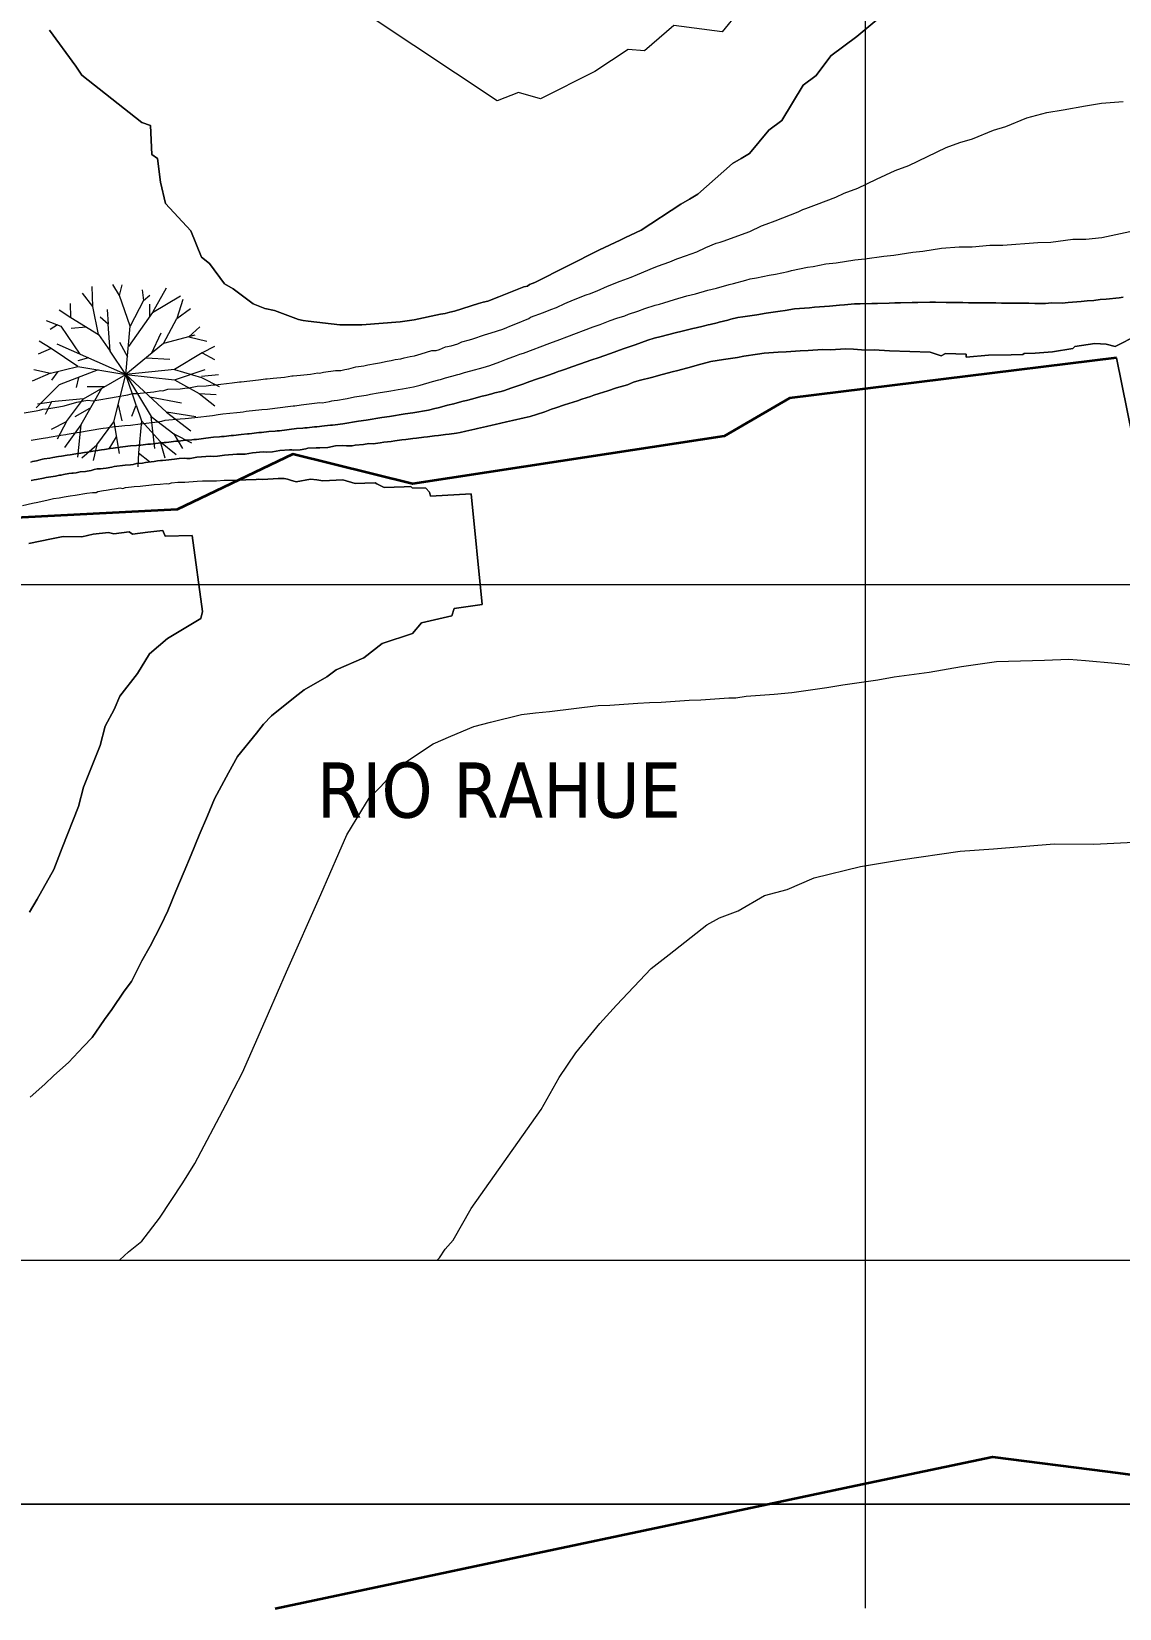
# Model space of a CAD drawing. Header units: metres. Extents: x -207 to 292, y -187 to 169.
# Drawn here: x 154.4 to 213.6, y -186.7 to -101 of the extents above; entities that cross this region are included whole.
import ezdxf

# ---------------------------------------------------------------- set-up
doc = ezdxf.new("R2010")
doc.units = ezdxf.units.M
for name, color, linetype, lineweight in [('arboles y arbustos', 7, 'Continuous', 9), ('C-TOPO', 7, 'Continuous', 9), ('C-TOPO-MAJR', 7, 'Continuous', 35), ('C-TOPO-MINR', 7, 'Continuous', 9), ('G-ANNO-TEXT', 7, 'Continuous', 9), ('grilla', 7, 'Continuous', 9), ('linea costa', 7, 'Continuous', 35)]:
    doc.layers.add(name, color=color, linetype=linetype, lineweight=lineweight)
doc.layers.add('PR10-ARQ-PL-001-Emplazamiento-C-1_dwg', color=7, linetype='Continuous', lineweight=9, true_color=0x767676)
doc.styles.add('Tahoma', font='tahoma.ttf', dxfattribs={"height": 3})

# ---------------------------------------------------------------- blocks, each defined once
blk = doc.blocks.new('PR10-ARQ-PL-001-Emplazamiento-C-1_dwg_PR10-ARQ-PL-001-Emplazamiento-WIP-A_dwg_arbolito2-671575-PLANTA EMPLAZAMIENTO-674710-PLANTA EMPLAZAMIENTO ACTUALIZADO')
at = {"layer": 'arboles y arbustos'}
for p, q in [((-1368, 3061), (-1929, 3801)), ((79, 3660), (-283, 4264)), ((3531, 3446), (3194, 2410)), ((1878, 2746), (565, 895)), ((1704, 3199), (1704, 2495)), ((-3295, 2076), (-3678, 1817)), ((-2547, 1888), (-1721, 1960)), ((76, 1135), (516, 326)), ((2336, 1620), (1807, 496)), ((-3637, 777), (-4331, 473)), ((-1609, 271), (-2183, 115)), ((2821, 188), (1534, 261)), ((-3676, -555), (-4665, -988)), ((-3269, -458), (-3616, -929)), ((-2140, -787), (-2280, -1329)), ((3068, -911), (4732, -361)), ((5457, -647), (4542, -746)), ((-716, -1292), (-1676, -1292)), ((4413, -1655), (5341, -1707)), ((-4369, -2226), (-3610, -2120)), ((-2328, -2920), (-1527, -2458)), ((6, -2283), (211, -3139)), ((1739, -1838), (3454, -2164)), ((-2796, -3175), (-3300, -4141)), ((-2023, -3367), (-2208, -5117)), ((-482, -4668), (-87, -4026)), ((3034, -3854), (4001, -4335)), ((-1156, -4443), (-1342, -5303)), ((1114, -4886), (1071, -5652))]:
    blk.add_line(p, q, dxfattribs=at)
at = {"layer": 'arboles y arbustos', "flags": 128}
for points in [[(-2560, 2465), (-1063, 1554), (-1368, 3061), (-1401, 4150)], [(1385, 3388), (661, 2007), (79, 3660), (221, 4243)], [(1322, 3974), (1385, 3388), (1728, 3690)], [(2623, 4059), (1878, 2746), (3390, 3652)], [(-3197, 2891), (-2560, 2465), (-2576, 3223)], [(-589, 2897), (-531, 2106), (-968, 2495)], [(4172, 1505), (2480, 1049), (3194, 2410), (3940, 2964)], [(-3908, 2302), (-3099, 2004), (-2078, 473)], [(-1063, 1554), (-433, 633), (-531, 2106)], [(2480, 1049), (433, -633), (661, 2007)], [(4449, 1960), (3842, 1426), (4838, 1183)], [(-4583, -358), (-3676, -555), (-2181, -197), (-3637, 777), (-4292, 1176)], [(-2181, -197), (433, -633), (-3312, 1026)], [(5254, 901), (4577, 540), (5249, 185)], [(-1866, -1951), (433, -633), (-433, 633)], [(4577, 540), (3067, -348), (433, -633), (2646, -2675)], [(-1080, -381), (-3199, -1193), (-4453, -2432)], [(-230, -3198), (433, -633), (1795, -2906)], [(997, -2297), (433, -633), (3068, -911), (4413, -1655), (5264, -2335)], [(3067, -348), (4539, -791), (5502, -1281)], [(-898, -1396), (-2023, -3367), (-2901, -4596)], [(-3623, -3597), (-2796, -3175), (-1866, -1951), (-3610, -2120), (-3954, -2795)], [(757, -2895), (997, -2297), (1284, -3142)], [(-1963, -5161), (-1156, -4443), (-230, -3198), (68, -4925)], [(2305, -4291), (1284, -3142), (1114, -4886), (1710, -5354)], [(1996, -4647), (1795, -2906), (3034, -3854), (3507, -4643)], [(4224, -2938), (2646, -2675), (3965, -3695)], [(2561, -5184), (2305, -4291), (3157, -4971)]]:
    blk.add_lwpolyline(points, dxfattribs=at)
blk = doc.blocks.new('PR10-ARQ-PL-001-Emplazamiento-C-1_dwg-674643-PLANTA EMPLAZAMIENTO ACTUALIZADO')
at = {"layer": 'C-TOPO', "flags": 128}
for points in [[(151.329, -167.804), (156.347, -167.804), (160.594, -167.804), (164.387, -167.804), (168.404, -167.804), (172.959, -167.804), (178.354, -167.804), (185.346, -167.804), (198.629, -167.804), (223.325, -167.804)], [(215.158, -127.445), (213.402, -118.77), (211.661, -118.985), (211.606, -118.992), (211.296, -119.03), (208.414, -119.386), (208.377, -119.391), (208.293, -119.401), (204.533, -119.866), (204.135, -119.915), (204.004, -119.931), (202.343, -120.136), (201.905, -120.19), (200.792, -120.328), (199.425, -120.497), (199.303, -120.512), (199.063, -120.542), (198.134, -120.656), (196.976, -120.8), (196.45, -120.865), (195.975, -120.923), (195.633, -120.966), (195.482, -121.053), (195.027, -121.318), (193.763, -122.055), (193.607, -122.145), (192.219, -122.954), (192.087, -123.031), (191.736, -123.084), (188.683, -123.548), (188.085, -123.639), (183.477, -124.339), (183.22, -124.378), (183.172, -124.385), (180.046, -124.86), (179.608, -124.927), (179.441, -124.952), (176.354, -125.421), (175.996, -125.476), (175.138, -125.606), (174.764, -125.514), (173.409, -125.179), (173.251, -125.14), (172.488, -124.951), (171.79, -124.778), (171.555, -124.72), (170.503, -124.46), (170.443, -124.445), (170.278, -124.405), (169.8, -124.286), (169.536, -124.221), (168.945, -124.075), (168.766, -124.031), (168.637, -123.999), (168.292, -124.163), (168.256, -124.18), (168.225, -124.195), (167.365, -124.605), (167.295, -124.638), (166.742, -124.902), (166.429, -125.051), (165.745, -125.377), (165.438, -125.524), (165.158, -125.657), (164.757, -125.848), (164.622, -125.913), (163.973, -126.222), (163.971, -126.223), (163.97, -126.224), (163.547, -126.425), (162.923, -126.723), (162.727, -126.816), (162.34, -127.001), (162.309, -127.002), (162.007, -127.018), (161.367, -127.052), (161.132, -127.064), (160.555, -127.095), (160.163, -127.115), (159.785, -127.135), (159.114, -127.171), (158.952, -127.179), (158.369, -127.21), (158.028, -127.228), (157.732, -127.244), (157.708, -127.245), (157.25, -127.269), (157.108, -127.276), (156.695, -127.298), (156.417, -127.313), (155.794, -127.346), (155.25, -127.374), (154.976, -127.389), (154.951, -127.39), (154.201, -127.43)], [(154.201, -127.43), (154.951, -127.39), (154.976, -127.389), (155.25, -127.374), (155.794, -127.346), (156.417, -127.313), (156.695, -127.298), (157.108, -127.276), (157.25, -127.269), (157.708, -127.245), (157.732, -127.244), (158.028, -127.228), (158.369, -127.21), (158.952, -127.179), (159.114, -127.171), (159.785, -127.135), (160.163, -127.115), (160.555, -127.095), (161.132, -127.064), (161.367, -127.052), (162.007, -127.018), (162.309, -127.002), (162.34, -127.001), (162.727, -126.816), (162.923, -126.723), (163.547, -126.425), (163.97, -126.224), (163.971, -126.223), (163.973, -126.222), (164.622, -125.913), (164.757, -125.848), (165.158, -125.657), (165.438, -125.524), (165.745, -125.377), (166.429, -125.051), (166.742, -124.902), (167.295, -124.638), (167.365, -124.605), (168.225, -124.195), (168.256, -124.18), (168.292, -124.163), (168.637, -123.999), (168.766, -124.031), (168.945, -124.075), (169.536, -124.221), (169.8, -124.286), (170.278, -124.405), (170.443, -124.445), (170.503, -124.46), (171.555, -124.72), (171.79, -124.778), (172.488, -124.951), (173.251, -125.14), (173.409, -125.179), (174.764, -125.514), (175.138, -125.606), (175.996, -125.476), (176.354, -125.421), (179.441, -124.952), (179.608, -124.927), (180.046, -124.86), (183.172, -124.385), (183.22, -124.378), (183.477, -124.339), (188.085, -123.639), (188.683, -123.548), (191.736, -123.084), (192.087, -123.031), (192.219, -122.954), (193.607, -122.145), (193.763, -122.055), (195.027, -121.318), (195.482, -121.053), (195.633, -120.966), (195.975, -120.923), (196.45, -120.865), (196.976, -120.8), (198.134, -120.656), (199.063, -120.542), (199.303, -120.512), (199.425, -120.497), (200.792, -120.328), (201.905, -120.19), (202.343, -120.136), (204.004, -119.931), (204.135, -119.915), (204.533, -119.866), (208.293, -119.401), (208.377, -119.391), (208.414, -119.386), (211.296, -119.03), (211.606, -118.992), (211.661, -118.985), (213.402, -118.77), (215.158, -127.445)]]:
    blk.add_lwpolyline(points, dxfattribs=at)
at = {"layer": 'C-TOPO-MAJR', "color": 1, "lineweight": 9, "true_color": 0xff0000, "flags": 128}
for points in [[(200.487, -100.294), (199.29, -101.292), (197.875, -102.343), (197.086, -103.411), (196.378, -103.936), (195.219, -105.859), (194.512, -106.384), (193.464, -107.66), (193.002, -107.935), (192.54, -108.21), (190.652, -109.864), (190.19, -110.139), (189.728, -110.414), (187.562, -111.834), (186.994, -112.1), (186.711, -112.234), (186.427, -112.367), (185.292, -112.901), (181.787, -114.664), (181.489, -114.781), (181.384, -114.876), (181.192, -114.898), (179.823, -115.445), (179.228, -115.678), (178.972, -115.749), (178.715, -115.82), (177.42, -116.221), (177.163, -116.291), (176.907, -116.362), (176.649, -116.4), (175.232, -116.697), (174.975, -116.735), (174.46, -116.81), (172.384, -116.975), (172.085, -116.975), (171.787, -116.974), (171.191, -116.974), (169.46, -116.781), (169.198, -116.729), (168.936, -116.677), (167.625, -116.185), (167.101, -116.081), (166.469, -115.824), (165.389, -115.021), (164.91, -114.736), (164.097, -113.642), (163.66, -113.291), (163.079, -111.854), (161.7, -110.379), (161.433, -109.221), (161.268, -107.931), (160.959, -107.714), (160.895, -106.136), (160.429, -105.981), (157.166, -103.393), (156.83, -102.911), (155.398, -100.948)], [(213.761, -115.467), (213.549, -115.509), (212.849, -115.574), (212.518, -115.603), (212.18, -115.655), (211.817, -115.667), (211.486, -115.696), (210.786, -115.761), (210.455, -115.79), (209.872, -115.783), (209.541, -115.812), (208.958, -115.806), (208.643, -115.803), (208.06, -115.796), (207.745, -115.793), (207.162, -115.787), (206.847, -115.784), (206.264, -115.777), (205.949, -115.774), (205.366, -115.768), (205.051, -115.765), (204.468, -115.759), (204.153, -115.756), (203.57, -115.749), (203.255, -115.746), (202.613, -115.763), (202.297, -115.759), (201.656, -115.776), (201.352, -115.783), (201.049, -115.79), (200.407, -115.807), (200.104, -115.814), (199.462, -115.83), (199.159, -115.838), (198.616, -115.883), (198.343, -115.906), (197.8, -115.951), (197.528, -115.974), (196.984, -116.02), (196.712, -116.042), (196.169, -116.088), (195.896, -116.11), (195.387, -116.188), (195.129, -116.227), (194.619, -116.305), (194.361, -116.345), (193.852, -116.422), (193.594, -116.462), (193.084, -116.54), (192.826, -116.579), (192.445, -116.672), (192.281, -116.715), (191.799, -116.833), (191.69, -116.857), (191.309, -116.95), (191.207, -116.972), (190.934, -117.041), (190.553, -117.135), (190.37, -117.174), (189.792, -117.322), (189.417, -117.413), (188.655, -117.599), (188.281, -117.691), (187.931, -117.812), (187.232, -118.066), (186.594, -118.282), (186.244, -118.404), (185.895, -118.525), (185.226, -118.76), (184.876, -118.881), (184.208, -119.117), (183.858, -119.238), (183.391, -119.394), (183.189, -119.473), (183.063, -119.516), (182.84, -119.594), (182.171, -119.83), (182.088, -119.859), (181.822, -119.951), (181.308, -120.131), (181.184, -120.184), (180.484, -120.422), (180.135, -120.543), (179.957, -120.588), (179.619, -120.677), (179.442, -120.722), (179.104, -120.811), (178.926, -120.856), (178.589, -120.945), (178.411, -120.99), (178.073, -121.079), (177.896, -121.125), (177.558, -121.213), (177.38, -121.259), (177.043, -121.347), (176.865, -121.393), (176.527, -121.481), (176.35, -121.527), (176.012, -121.615), (175.791, -121.649), (175.376, -121.715), (175.155, -121.748), (174.74, -121.814), (174.52, -121.848), (174.105, -121.913), (173.884, -121.947), (173.469, -122.013), (173.248, -122.047), (172.833, -122.112), (172.612, -122.146), (172.197, -122.212), (171.976, -122.246), (171.561, -122.311), (171.34, -122.345), (170.925, -122.411), (170.787, -122.422), (170.679, -122.434), (170.344, -122.459), (169.938, -122.508), (169.805, -122.517), (169.418, -122.568), (169.28, -122.579), (169.172, -122.591), (168.837, -122.616), (168.43, -122.665), (168.297, -122.674), (167.911, -122.725), (167.772, -122.736), (167.666, -122.748), (167.331, -122.772), (166.922, -122.822), (166.789, -122.831), (166.403, -122.883), (166.265, -122.893), (166.159, -122.905), (165.825, -122.929), (165.414, -122.98), (165.281, -122.988), (164.896, -123.04), (164.757, -123.05), (164.652, -123.062), (164.319, -123.085), (163.906, -123.137), (163.773, -123.145), (163.388, -123.197), (163.25, -123.207), (163.145, -123.219), (162.812, -123.241), (162.399, -123.294), (162.264, -123.302), (161.881, -123.355), (161.742, -123.364), (161.639, -123.376), (161.306, -123.398), (160.891, -123.451), (160.756, -123.459), (160.373, -123.512), (160.235, -123.521), (160.132, -123.533), (159.8, -123.554), (159.383, -123.608), (159.248, -123.616), (158.866, -123.669), (158.702, -123.695), (158.398, -123.743), (158.234, -123.769), (157.93, -123.817), (157.766, -123.843), (157.462, -123.891), (157.298, -123.916), (156.993, -123.965), (156.829, -123.99), (156.525, -124.039), (156.361, -124.064), (156.057, -124.112), (155.893, -124.138), (155.589, -124.186), (155.425, -124.212), (155.121, -124.26), (155.026, -124.282), (154.894, -124.312), (154.691, -124.356), (154.479, -124.409), (154.384, -124.431)], [(154.026, -121.763), (154.669, -121.65), (154.859, -121.604), (155.034, -121.564), (155.262, -121.544), (155.906, -121.431), (156.202, -121.378), (156.89, -121.169), (157.464, -121.066), (157.785, -121.1), (158.082, -121.046), (158.725, -120.934), (159.022, -120.881), (159.665, -120.768), (159.918, -120.709), (160.039, -120.708), (160.148, -120.712), (161.083, -120.608), (161.461, -120.548), (161.566, -120.552), (161.837, -120.477), (162.501, -120.448), (162.883, -120.388), (162.984, -120.392), (163.434, -120.314), (163.92, -120.288), (164.305, -120.229), (164.402, -120.232), (165.338, -120.128), (165.727, -120.069), (165.821, -120.072), (166.756, -119.968), (167.149, -119.909), (167.239, -119.912), (167.562, -119.879), (168.175, -119.808), (168.571, -119.75), (168.657, -119.752), (169.044, -119.708), (169.593, -119.648), (169.993, -119.59), (170.076, -119.592), (170.298, -119.551), (170.957, -119.458), (171.233, -119.447), (171.456, -119.406), (171.678, -119.365), (172.058, -119.259), (172.494, -119.196), (172.716, -119.155), (173.124, -119.071), (173.346, -119.03), (173.754, -118.946), (173.976, -118.905), (174.198, -118.864), (174.5, -118.819), (174.688, -118.768), (175.014, -118.695), (175.237, -118.654), (175.599, -118.544), (176.195, -118.374), (176.415, -118.375), (176.596, -118.32), (176.922, -118.165), (177.231, -118.109), (177.412, -118.054), (177.593, -117.999), (177.811, -117.9), (178.229, -117.789), (178.41, -117.733), (179.045, -117.523), (179.407, -117.413), (180.043, -117.202), (180.271, -117.111), (180.435, -117.047), (180.757, -116.919), (181.464, -116.624), (181.559, -116.548), (182.249, -116.309), (182.654, -116.145), (182.963, -116.026), (183.41, -115.809), (183.879, -115.617), (184.57, -115.344), (184.812, -115.274), (185.036, -115.18), (185.169, -115.133), (185.73, -114.878), (186.421, -114.605), (187.018, -114.381), (187.375, -114.24), (187.581, -114.139), (188.05, -113.948), (188.453, -113.782), (189.124, -113.553), (189.501, -113.391), (189.618, -113.355), (189.974, -113.226), (190.587, -113), (191.082, -112.775), (191.651, -112.529), (191.862, -112.471), (192.016, -112.429), (193.472, -111.898), (194.106, -111.586), (194.356, -111.505), (194.857, -111.313), (196.101, -110.834), (196.35, -110.702), (196.524, -110.651), (197.101, -110.428), (198.143, -110.037), (198.593, -109.817), (199.345, -109.543), (200.357, -109.062), (201.37, -108.58), (202.121, -108.306), (204.146, -107.342), (204.897, -107.069), (205.571, -106.867), (206.717, -106.395), (207.391, -106.194), (208.536, -105.722), (209.626, -105.422), (210.501, -105.283), (211.72, -105.061), (212.596, -104.923), (213.768, -104.834)], [(154.407, -123.248), (155.05, -123.14), (155.314, -123.092), (155.384, -123.084), (156.027, -122.976), (156.293, -122.928), (156.362, -122.92), (156.696, -122.864), (157.258, -122.773), (157.339, -122.756), (157.674, -122.7), (158.201, -122.614), (158.317, -122.592), (158.495, -122.563), (158.665, -122.528), (159.5, -122.447), (159.805, -122.419), (160.324, -122.359), (161.294, -122.245), (161.506, -122.2), (161.695, -122.156), (162.511, -122.084), (162.783, -122.072), (163.301, -122.012), (164.271, -121.898), (164.576, -121.849), (164.825, -121.804), (165.581, -121.733), (165.76, -121.725), (165.935, -121.693), (166.091, -121.662), (166.939, -121.577), (167.249, -121.551), (167.647, -121.498), (168.651, -121.382), (168.737, -121.378), (169.086, -121.316), (170.091, -121.2), (170.226, -121.204), (170.63, -121.134), (170.749, -121.112), (170.871, -121.091), (171.064, -121.06), (171.468, -120.99), (171.588, -120.969), (171.975, -120.882), (172.612, -120.79), (172.709, -120.775), (172.858, -120.748), (173.273, -120.676), (173.853, -120.576), (173.951, -120.56), (174.354, -120.49), (174.583, -120.45), (174.788, -120.416), (175.192, -120.345), (175.558, -120.244), (176.23, -120.055), (176.566, -119.961), (176.665, -119.935), (176.768, -119.908), (176.932, -119.86), (177.268, -119.766), (177.604, -119.671), (177.699, -119.646), (177.97, -119.57), (178.306, -119.476), (178.978, -119.287), (179.344, -119.186), (179.88, -118.983), (180.253, -118.847), (180.789, -118.643), (180.976, -118.573), (181.163, -118.507), (181.699, -118.304), (182.072, -118.168), (182.608, -117.965), (183.145, -117.761), (183.518, -117.625), (184.054, -117.422), (184.427, -117.286), (184.963, -117.083), (185.337, -116.947), (185.873, -116.743), (186.246, -116.608), (186.681, -116.475), (186.874, -116.385), (187.387, -116.228), (187.76, -116.092), (188.331, -115.903), (188.568, -115.84), (188.805, -115.778), (189.375, -115.588), (190.049, -115.404), (190.523, -115.28), (191.196, -115.095), (191.433, -115.033), (191.67, -114.971), (192.344, -114.787), (192.581, -114.724), (193.254, -114.54), (193.491, -114.478), (193.839, -114.416), (194.519, -114.272), (194.867, -114.21), (195.548, -114.066), (195.743, -114.021), (196.605, -113.838), (196.923, -113.799), (197.604, -113.654), (198.158, -113.6), (199.178, -113.442), (199.731, -113.389), (200.751, -113.231), (201.305, -113.177), (202.325, -113.019), (202.879, -112.966), (203.899, -112.808), (204.847, -112.73), (205.563, -112.726), (206.512, -112.648), (207.228, -112.644), (209.124, -112.488), (209.84, -112.484), (211.029, -112.323), (211.746, -112.319), (212.614, -112.225), (215.138, -111.686)], [(214.545, -117.526), (213.327, -118.151), (212.84, -118.015), (212.221, -117.979), (211.147, -118.155), (211.027, -118.264), (209.927, -118.444), (208.992, -118.514), (208.385, -118.527), (208.308, -118.581), (207.686, -118.595), (206.443, -118.623), (205.225, -118.727), (205.229, -118.561), (204.116, -118.523), (203.868, -118.666), (203.283, -118.461), (202.17, -118.423), (201.058, -118.386), (200.225, -118.324), (199.763, -118.344), (199.112, -118.286), (198.649, -118.276), (197.878, -118.326), (197.415, -118.315), (196.644, -118.365), (196.218, -118.386), (195.447, -118.436), (195.02, -118.457), (194.249, -118.507), (193.898, -118.561), (193.148, -118.684), (192.797, -118.739), (192.047, -118.862), (191.696, -118.916), (191.345, -118.971), (190.604, -119.166), (190.297, -119.25), (189.557, -119.446), (189.25, -119.53), (188.509, -119.725), (188.203, -119.809), (187.462, -120.004), (187.156, -120.088), (186.825, -120.234), (186.219, -120.4), (185.748, -120.553), (185.279, -120.709), (184.997, -120.794), (184.808, -120.863), (184.34, -121.018), (184.104, -121.095), (183.636, -121.251), (183.4, -121.328), (182.932, -121.483), (182.697, -121.56), (182.33, -121.706), (181.874, -121.855), (181.524, -121.948), (181.363, -121.985), (181.201, -122.022), (180.575, -122.169), (180.414, -122.206), (180.252, -122.243), (179.626, -122.389), (179.465, -122.426), (179.152, -122.5), (178.99, -122.536), (178.677, -122.61), (178.516, -122.647), (178.203, -122.72), (178.041, -122.757), (177.729, -122.83), (177.525, -122.855), (177.136, -122.906), (176.932, -122.93), (176.544, -122.981), (176.34, -123.006), (175.951, -123.057), (175.748, -123.081), (175.359, -123.132), (175.155, -123.157), (174.767, -123.208), (174.563, -123.232), (174.174, -123.283), (173.97, -123.308), (173.582, -123.358), (173.378, -123.383), (172.989, -123.434), (172.758, -123.424), (172.474, -123.472), (172.025, -123.522), (171.856, -123.546), (171.544, -123.548), (171.324, -123.539), (170.942, -123.557), (170.528, -123.641), (170.099, -123.663), (169.89, -123.654), (169.438, -123.68), (169.332, -123.704), (169.031, -123.76), (168.654, -123.777), (168.568, -123.773), (168.536, -123.772), (168.456, -123.769), (168.45, -123.769), (168.445, -123.77), (167.916, -123.807), (167.533, -123.879), (167.209, -123.891), (167.022, -123.884), (166.429, -123.927), (166.036, -123.997), (165.764, -124.006), (165.588, -123.998), (164.924, -124.051), (164.539, -124.116), (164.319, -124.12), (164.154, -124.113), (163.42, -124.174), (163.042, -124.235), (162.874, -124.234), (162.72, -124.228), (162.45, -124.239), (162.199, -124.27), (161.723, -124.321), (161.544, -124.354), (161.429, -124.349), (161.273, -124.369), (161.085, -124.409), (160.77, -124.443), (160.614, -124.463), (160.458, -124.484), (160.14, -124.517), (159.955, -124.558), (159.8, -124.578), (159.521, -124.603), (158.918, -124.681), (158.796, -124.7), (158.482, -124.768), (158.326, -124.788), (158.171, -124.808), (157.997, -124.806), (157.839, -124.83), (157.668, -124.882), (157.455, -124.921), (157.356, -124.937), (157.077, -124.96), (156.853, -125.012), (156.697, -125.039), (156.617, -125.037), (156.459, -125.06), (156.157, -125.113), (156.039, -125.141), (155.952, -125.148), (155.727, -125.196), (155.224, -125.271), (155.068, -125.298), (154.699, -125.383), (154.567, -125.406), (154.411, -125.434)], [(153.939, -126.796), (154.486, -126.674), (154.776, -126.607), (155.323, -126.484), (155.612, -126.417), (155.923, -126.368), (156.209, -126.323), (156.519, -126.273), (156.806, -126.228), (157.426, -126.129), (157.736, -126.08), (157.947, -126.084), (158.023, -126.034), (158.333, -125.985), (158.476, -125.962), (158.786, -125.913), (158.929, -125.89), (159.24, -125.841), (159.389, -125.862), (159.527, -125.814), (159.858, -125.78), (160.001, -125.767), (160.332, -125.733), (160.475, -125.72), (160.806, -125.686), (161.093, -125.659), (161.424, -125.625), (161.755, -125.592), (161.877, -125.61), (162.042, -125.565), (162.373, -125.531), (162.763, -125.529), (163.425, -125.461), (163.726, -125.448), (164.482, -125.443), (164.895, -125.415), (165.1, -125.42), (165.285, -125.413), (165.677, -125.41), (165.742, -125.409), (166.069, -125.389), (166.633, -125.385), (166.755, -125.367), (167.002, -125.376), (167.834, -125.324), (168.164, -125.329), (168.348, -125.36), (168.512, -125.407), (168.82, -125.508), (169.591, -125.364), (169.93, -125.406), (170.269, -125.447), (171.349, -125.404), (172.019, -125.597), (172.547, -125.576), (173.099, -125.554), (173.203, -125.61), (173.595, -125.82), (174.674, -125.777), (175.052, -125.762), (175.124, -125.839), (175.865, -125.854), (176.061, -126.065), (176.118, -126.286), (178.328, -126.158), (178.916, -132.165), (177.401, -132.397), (177.268, -132.792), (175.624, -133.178), (175.139, -133.753), (173.483, -134.296), (172.491, -135.079), (170.981, -135.721), (170.486, -136.112), (169.245, -136.805), (168.75, -137.196), (167.465, -138.225), (167.027, -138.673), (166.652, -139.167), (165.631, -140.43), (165.139, -141.323), (164.365, -142.741), (163.983, -143.654), (163.54, -144.717), (163.098, -145.78), (162.715, -146.693), (162.273, -147.756), (161.831, -148.818), (161.451, -149.626), (160.878, -150.75), (160.43, -151.538), (159.857, -152.662), (159.463, -153.198), (158.788, -154.188), (158.395, -154.724), (157.72, -155.713), (157.243, -156.192), (156.441, -157.067), (155.633, -157.773), (155.155, -158.252), (154.347, -158.958)], [(154.274, -128.864), (154.896, -128.733), (155.518, -128.602), (156.14, -128.471), (157.156, -128.487), (157.778, -128.356), (158.602, -128.258), (158.909, -128.326), (159.733, -128.228), (159.922, -128.346), (160.746, -128.248), (161.571, -128.15), (161.695, -128.451), (163.157, -128.415), (163.714, -132.55), (163.63, -132.935), (161.813, -134.014), (160.83, -134.853), (160.186, -135.93), (159.232, -137.163), (158.913, -137.88), (158.431, -138.792), (158.159, -139.84), (157.258, -142.098), (156.986, -143.145), (156.085, -145.403), (155.647, -146.583), (154.73, -148.199), (154.322, -148.904)], [(159.116, -167.804), (159.224, -167.797), (159.706, -167.369), (160.416, -166.778), (161.375, -165.527), (162.652, -163.603), (163.298, -162.56), (164.984, -159.361), (165.439, -158.488), (165.893, -157.615), (166.876, -155.376), (167.312, -154.386), (168.294, -152.147), (168.73, -151.157), (169.713, -148.918), (170.149, -147.928), (171.132, -145.689), (171.568, -144.699), (172.375, -143.352), (172.788, -142.708), (173.383, -142.108), (174.431, -140.967), (174.91, -140.64), (176.26, -139.746), (177.216, -139.324), (178.475, -138.804), (179.371, -138.578), (181.064, -138.155), (181.82, -138.069), (182.575, -137.984), (185.225, -137.661), (185.858, -137.64), (187.381, -137.529), (188.014, -137.508), (188.647, -137.487), (190.17, -137.376), (190.803, -137.355), (192.326, -137.244), (192.705, -137.253), (193.275, -137.156), (194.799, -137.046), (195.748, -136.958), (197.652, -136.693), (198.531, -136.536), (200.436, -136.271), (201.315, -136.114), (203.22, -135.849), (204.978, -135.535), (206.883, -135.27), (209.494, -135.2), (210.809, -135.141), (211.728, -135.214), (213.329, -135.368), (214.929, -135.522)], [(176.477, -167.804), (176.61, -167.691), (176.911, -167.218), (177.34, -166.729), (178.317, -165.003), (182.128, -159.615), (183.105, -157.888), (184.022, -156.549), (185.319, -154.941), (186.218, -153.946), (188.107, -151.965), (189.084, -151.196), (191.136, -149.578), (191.817, -149.201), (192.839, -148.821), (194.266, -147.991), (195.504, -147.666), (196.978, -147.037), (199.483, -146.409), (201.666, -146.045), (204.903, -145.584), (206.724, -145.446), (210.013, -145.188), (212.178, -145.198), (216.902, -144.962)]]:
    blk.add_lwpolyline(points, dxfattribs=at)
at = {"layer": 'C-TOPO-MINR', "color": 9, "true_color": 0xc0c0c0, "flags": 128}
blk.add_lwpolyline([(192.856, -99.966), (191.975, -101.039), (189.342, -100.694), (187.756, -102.084), (186.868, -102.015), (185.048, -103.208), (182.102, -104.69), (180.896, -104.344), (179.746, -104.804), (170.67, -98.768)], dxfattribs=at)
at = {"layer": 'grilla'}
for p, q in [((199.742, 166.258), (199.742, -186.737)), ((16.373, -131.082), (240.531, -131.082)), ((240.532, -181.082), (-207.187, -181.082)), ((-207.187, -181.082), (240.532, -181.082))]:
    blk.add_line(p, q, dxfattribs=at)
at = {"layer": 'linea costa', "flags": 128}
for points in [[(213.402, -118.77), (204.004, -119.931), (195.633, -120.966), (192.087, -123.031), (183.172, -124.385), (175.138, -125.606), (168.637, -123.999), (162.34, -127.001), (154.976, -127.389), (146.222, -127.85), (143.445, -134.458), (136.953, -137.363), (135.032, -136.174), (129.602, -138.755), (127.738, -140.198), (121.968, -140.957), (109.48, -145.125), (94.263, -150.203)], [(167.669, -186.745), (174.68, -185.262), (180.313, -184.071), (190.262, -181.967), (199.235, -180.069), (206.657, -178.499), (212.916, -179.309), (220.946, -180.349), (225.634, -179.212)]]:
    blk.add_lwpolyline(points, dxfattribs=at)
at = {"xscale": 0.001, "yscale": 0.001, "zscale": 0.001}
blk.add_blockref('PR10-ARQ-PL-001-Emplazamiento-C-1_dwg_PR10-ARQ-PL-001-Emplazamiento-WIP-A_dwg_arbolito2-671575-PLANTA EMPLAZAMIENTO-674710-PLANTA EMPLAZAMIENTO ACTUALIZADO', (159.126, -119.043), dxfattribs=at)
at = {"layer": 'G-ANNO-TEXT', "lineweight": 18, "insert": (169.945, -140.757), "char_height": 3, "width": 25.21835, "attachment_point": 1, "line_spacing_factor": 0.994306, "style": 'Tahoma'}
blk.add_mtext('RIO RAHUE', dxfattribs=at)

msp = doc.modelspace()

# ---------------------------------------------------------------- linework, layer by layer
at = {"layer": 'C-TOPO'}
for p, q in [((208.414, -119.386), (211.296, -119.03)), ((211.296, -119.03), (208.414, -119.386)), ((211.296, -119.03), (211.606, -118.992)), ((211.606, -118.992), (211.296, -119.03)), ((211.606, -118.992), (211.661, -118.985)), ((211.661, -118.985), (211.606, -118.992)), ((211.661, -118.985), (213.402, -118.77)), ((213.402, -118.77), (211.661, -118.985)), ((213.402, -118.77), (215.158, -127.445)), ((215.158, -127.445), (213.402, -118.77)), ((202.343, -120.136), (204.004, -119.931)), ((204.004, -119.931), (202.343, -120.136)), ((204.004, -119.931), (204.135, -119.915)), ((204.135, -119.915), (204.004, -119.931)), ((204.135, -119.915), (204.533, -119.866)), ((204.533, -119.866), (204.135, -119.915)), ((204.533, -119.866), (208.293, -119.401)), ((208.293, -119.401), (204.533, -119.866)), ((208.293, -119.401), (208.377, -119.391)), ((208.377, -119.391), (208.293, -119.401)), ((208.377, -119.391), (208.414, -119.386)), ((208.414, -119.386), (208.377, -119.391)), ((196.45, -120.865), (196.976, -120.8)), ((196.976, -120.8), (196.45, -120.865)), ((196.976, -120.8), (198.134, -120.656)), ((198.134, -120.656), (196.976, -120.8)), ((198.134, -120.656), (199.063, -120.542)), ((199.063, -120.542), (198.134, -120.656)), ((199.063, -120.542), (199.303, -120.512)), ((199.303, -120.512), (199.063, -120.542)), ((199.303, -120.512), (199.425, -120.497)), ((199.425, -120.497), (199.303, -120.512)), ((199.425, -120.497), (200.792, -120.328)), ((200.792, -120.328), (199.425, -120.497)), ((200.792, -120.328), (201.905, -120.19)), ((201.905, -120.19), (200.792, -120.328)), ((201.905, -120.19), (202.343, -120.136)), ((202.343, -120.136), (201.905, -120.19)), ((193.763, -122.055), (195.027, -121.318)), ((195.027, -121.318), (193.763, -122.055)), ((195.027, -121.318), (195.482, -121.053)), ((195.482, -121.053), (195.027, -121.318)), ((195.482, -121.053), (195.633, -120.966)), ((195.633, -120.966), (195.482, -121.053)), ((195.633, -120.966), (195.975, -120.923)), ((195.975, -120.923), (195.633, -120.966)), ((195.975, -120.923), (196.45, -120.865)), ((196.45, -120.865), (195.975, -120.923)), ((192.219, -122.954), (193.607, -122.145)), ((193.607, -122.145), (192.219, -122.954)), ((193.607, -122.145), (193.763, -122.055)), ((193.763, -122.055), (193.607, -122.145)), ((188.683, -123.548), (191.736, -123.084)), ((191.736, -123.084), (188.683, -123.548)), ((191.736, -123.084), (192.087, -123.031)), ((192.087, -123.031), (191.736, -123.084)), ((192.087, -123.031), (192.219, -122.954)), ((192.219, -122.954), (192.087, -123.031)), ((167.365, -124.605), (168.225, -124.195)), ((168.225, -124.195), (167.365, -124.605)), ((168.225, -124.195), (168.256, -124.18)), ((168.256, -124.18), (168.225, -124.195)), ((168.256, -124.18), (168.292, -124.163)), ((168.292, -124.163), (168.256, -124.18)), ((168.292, -124.163), (168.637, -123.999)), ((168.637, -123.999), (168.292, -124.163)), ((168.637, -123.999), (168.766, -124.031)), ((168.766, -124.031), (168.637, -123.999)), ((168.766, -124.031), (168.945, -124.075)), ((168.945, -124.075), (168.766, -124.031)), ((168.945, -124.075), (169.536, -124.221)), ((169.536, -124.221), (168.945, -124.075)), ((169.536, -124.221), (169.8, -124.286)), ((169.8, -124.286), (169.536, -124.221)), ((169.8, -124.286), (170.278, -124.405)), ((170.278, -124.405), (169.8, -124.286)), ((183.477, -124.339), (188.085, -123.639)), ((188.085, -123.639), (183.477, -124.339)), ((188.085, -123.639), (188.683, -123.548)), ((188.683, -123.548), (188.085, -123.639)), ((165.745, -125.377), (166.429, -125.051)), ((166.429, -125.051), (165.745, -125.377)), ((166.429, -125.051), (166.742, -124.902)), ((166.742, -124.902), (166.429, -125.051)), ((166.742, -124.902), (167.295, -124.638)), ((167.295, -124.638), (166.742, -124.902)), ((167.295, -124.638), (167.365, -124.605)), ((167.365, -124.605), (167.295, -124.638)), ((170.278, -124.405), (170.443, -124.445)), ((170.443, -124.445), (170.278, -124.405)), ((170.443, -124.445), (170.503, -124.46)), ((170.503, -124.46), (170.443, -124.445)), ((170.503, -124.46), (171.555, -124.72)), ((171.555, -124.72), (170.503, -124.46)), ((171.555, -124.72), (171.79, -124.778)), ((171.79, -124.778), (171.555, -124.72)), ((171.79, -124.778), (172.488, -124.951)), ((172.488, -124.951), (171.79, -124.778)), ((172.488, -124.951), (173.251, -125.14)), ((173.251, -125.14), (172.488, -124.951)), ((173.251, -125.14), (173.409, -125.179)), ((173.409, -125.179), (173.251, -125.14)), ((176.354, -125.421), (179.441, -124.952)), ((179.441, -124.952), (176.354, -125.421)), ((179.441, -124.952), (179.608, -124.927)), ((179.608, -124.927), (179.441, -124.952)), ((179.608, -124.927), (180.046, -124.86)), ((180.046, -124.86), (179.608, -124.927)), ((180.046, -124.86), (183.172, -124.385)), ((183.172, -124.385), (180.046, -124.86)), ((183.172, -124.385), (183.22, -124.378)), ((183.22, -124.378), (183.172, -124.385)), ((183.22, -124.378), (183.477, -124.339)), ((183.477, -124.339), (183.22, -124.378)), ((163.973, -126.222), (164.622, -125.913)), ((164.622, -125.913), (163.973, -126.222)), ((164.622, -125.913), (164.757, -125.848)), ((164.757, -125.848), (164.622, -125.913)), ((164.757, -125.848), (165.158, -125.657)), ((165.158, -125.657), (164.757, -125.848)), ((165.158, -125.657), (165.438, -125.524)), ((165.438, -125.524), (165.158, -125.657)), ((165.438, -125.524), (165.745, -125.377)), ((165.745, -125.377), (165.438, -125.524)), ((173.409, -125.179), (174.764, -125.514)), ((174.764, -125.514), (173.409, -125.179)), ((174.764, -125.514), (175.138, -125.606)), ((175.138, -125.606), (174.764, -125.514)), ((175.138, -125.606), (175.996, -125.476)), ((175.996, -125.476), (175.138, -125.606)), ((175.996, -125.476), (176.354, -125.421)), ((176.354, -125.421), (175.996, -125.476)), ((162.34, -127.001), (162.727, -126.816)), ((162.727, -126.816), (162.34, -127.001)), ((162.727, -126.816), (162.923, -126.723)), ((162.923, -126.723), (162.727, -126.816)), ((162.923, -126.723), (163.547, -126.425)), ((163.547, -126.425), (162.923, -126.723)), ((163.547, -126.425), (163.97, -126.224)), ((163.97, -126.224), (163.547, -126.425)), ((163.97, -126.224), (163.971, -126.223)), ((163.971, -126.223), (163.97, -126.224)), ((163.971, -126.223), (163.973, -126.222)), ((163.973, -126.222), (163.971, -126.223)), ((154.201, -127.43), (154.951, -127.39)), ((154.951, -127.39), (154.201, -127.43)), ((154.951, -127.39), (154.976, -127.389)), ((154.976, -127.389), (154.951, -127.39)), ((154.976, -127.389), (155.25, -127.374)), ((155.25, -127.374), (154.976, -127.389)), ((155.25, -127.374), (155.794, -127.346)), ((155.794, -127.346), (155.25, -127.374)), ((155.794, -127.346), (156.417, -127.313)), ((156.417, -127.313), (155.794, -127.346)), ((156.417, -127.313), (156.695, -127.298)), ((156.695, -127.298), (156.417, -127.313)), ((156.695, -127.298), (157.108, -127.276)), ((157.108, -127.276), (156.695, -127.298)), ((157.108, -127.276), (157.25, -127.269)), ((157.25, -127.269), (157.108, -127.276)), ((157.25, -127.269), (157.708, -127.245)), ((157.708, -127.245), (157.25, -127.269)), ((157.708, -127.245), (157.732, -127.244)), ((157.732, -127.244), (157.708, -127.245)), ((157.732, -127.244), (158.028, -127.228)), ((158.028, -127.228), (157.732, -127.244)), ((158.028, -127.228), (158.369, -127.21)), ((158.369, -127.21), (158.028, -127.228)), ((158.369, -127.21), (158.952, -127.179)), ((158.952, -127.179), (158.369, -127.21)), ((158.952, -127.179), (159.114, -127.171)), ((159.114, -127.171), (158.952, -127.179)), ((159.114, -127.171), (159.785, -127.135)), ((159.785, -127.135), (159.114, -127.171)), ((159.785, -127.135), (160.163, -127.115)), ((160.163, -127.115), (159.785, -127.135)), ((160.163, -127.115), (160.555, -127.095)), ((160.555, -127.095), (160.163, -127.115)), ((160.555, -127.095), (161.132, -127.064)), ((161.132, -127.064), (160.555, -127.095)), ((161.132, -127.064), (161.367, -127.052)), ((161.367, -127.052), (161.132, -127.064)), ((161.367, -127.052), (162.007, -127.018)), ((162.007, -127.018), (161.367, -127.052)), ((162.007, -127.018), (162.309, -127.002)), ((162.309, -127.002), (162.007, -127.018)), ((162.309, -127.002), (162.34, -127.001)), ((162.34, -127.001), (162.309, -127.002)), ((151.329, -167.804), (156.347, -167.804)), ((156.347, -167.804), (160.594, -167.804)), ((160.594, -167.804), (164.387, -167.804)), ((164.387, -167.804), (168.404, -167.804)), ((168.404, -167.804), (172.959, -167.804)), ((172.959, -167.804), (178.354, -167.804)), ((178.354, -167.804), (185.346, -167.804)), ((185.346, -167.804), (198.629, -167.804)), ((198.629, -167.804), (223.325, -167.804))]:
    msp.add_line(p, q, dxfattribs=at)
at = {"layer": 'C-TOPO-MAJR', "color": 1, "lineweight": 9, "true_color": 0xff0000, "flags": 128}
for points in [[(155.398, -100.948), (156.83, -102.911), (157.166, -103.393), (160.429, -105.981), (160.895, -106.136), (160.959, -107.714), (161.268, -107.931), (161.433, -109.221), (161.7, -110.379), (163.079, -111.854), (163.66, -113.291), (164.097, -113.642), (164.91, -114.736), (165.389, -115.021), (166.469, -115.824), (167.101, -116.081), (167.625, -116.185), (168.936, -116.677), (169.198, -116.729), (169.46, -116.781), (171.191, -116.973), (171.787, -116.974), (172.085, -116.974), (172.384, -116.975), (174.46, -116.81), (174.975, -116.735), (175.232, -116.697), (176.649, -116.4), (176.907, -116.362), (177.163, -116.291), (177.42, -116.221), (178.715, -115.82), (178.972, -115.749), (179.228, -115.678), (179.823, -115.445), (181.192, -114.898), (181.384, -114.876), (181.489, -114.781), (181.787, -114.664), (185.292, -112.901), (186.427, -112.367), (186.711, -112.234), (186.994, -112.1), (187.562, -111.834), (189.728, -110.414), (190.19, -110.139), (190.652, -109.864), (192.54, -108.21), (193.002, -107.935), (193.464, -107.66), (194.512, -106.384), (195.219, -105.859), (196.378, -103.936), (197.086, -103.411), (197.875, -102.343), (199.29, -101.292), (200.487, -100.294)], [(154.026, -121.763), (154.669, -121.65), (154.859, -121.604), (155.034, -121.564), (155.262, -121.544), (155.906, -121.431), (156.202, -121.378), (156.89, -121.169), (157.464, -121.066), (157.785, -121.1), (158.082, -121.046), (158.725, -120.934), (159.022, -120.881), (159.665, -120.768), (159.918, -120.709), (160.039, -120.708), (160.148, -120.712), (161.083, -120.608), (161.461, -120.548), (161.566, -120.552), (161.837, -120.477), (162.501, -120.448), (162.883, -120.388), (162.984, -120.392), (163.434, -120.314), (163.92, -120.288), (164.305, -120.229), (164.402, -120.232), (165.338, -120.128), (165.727, -120.069), (165.821, -120.072), (166.756, -119.968), (167.149, -119.909), (167.239, -119.912), (167.562, -119.879), (168.175, -119.808), (168.571, -119.75), (168.657, -119.752), (169.044, -119.708), (169.593, -119.648), (169.993, -119.59), (170.076, -119.592), (170.298, -119.551), (170.957, -119.458), (171.233, -119.447), (171.456, -119.406), (171.678, -119.365), (172.058, -119.259), (172.494, -119.196), (172.716, -119.155), (173.124, -119.071), (173.346, -119.03), (173.754, -118.946), (173.976, -118.905), (174.198, -118.864), (174.5, -118.819), (174.688, -118.768), (175.014, -118.695), (175.237, -118.654), (175.599, -118.544), (176.195, -118.374), (176.415, -118.375), (176.596, -118.32), (176.922, -118.165), (177.231, -118.109), (177.412, -118.054), (177.593, -117.999), (177.811, -117.9), (178.229, -117.789), (178.41, -117.733), (179.045, -117.523), (179.407, -117.413), (180.043, -117.202), (180.271, -117.111), (180.435, -117.047), (180.757, -116.919), (181.464, -116.624), (181.559, -116.548), (182.249, -116.309), (182.654, -116.145), (182.963, -116.026), (183.41, -115.809), (183.879, -115.617), (184.57, -115.344), (184.812, -115.274), (185.036, -115.18), (185.169, -115.133), (185.73, -114.878), (186.421, -114.605), (187.018, -114.381), (187.375, -114.24), (187.581, -114.139), (188.05, -113.948), (188.453, -113.782), (189.124, -113.553), (189.501, -113.391), (189.618, -113.355), (189.974, -113.226), (190.587, -113), (191.082, -112.775), (191.651, -112.529), (191.862, -112.471), (192.016, -112.429), (193.472, -111.898), (194.106, -111.586), (194.356, -111.505), (194.857, -111.313), (196.101, -110.834), (196.35, -110.702), (196.524, -110.651), (197.101, -110.428), (198.143, -110.037), (198.593, -109.817), (199.345, -109.543), (200.357, -109.062), (201.37, -108.58), (202.121, -108.306), (204.146, -107.342), (204.897, -107.069), (205.571, -106.867), (206.717, -106.395), (207.391, -106.194), (208.536, -105.722), (209.626, -105.422), (210.501, -105.283), (211.72, -105.061), (212.596, -104.923), (213.768, -104.834)], [(154.407, -123.248), (155.05, -123.14), (155.314, -123.092), (155.384, -123.084), (156.027, -122.976), (156.293, -122.928), (156.362, -122.92), (156.696, -122.864), (157.258, -122.773), (157.339, -122.756), (157.674, -122.7), (158.201, -122.614), (158.317, -122.592), (158.495, -122.563), (158.665, -122.528), (159.5, -122.447), (159.805, -122.419), (160.324, -122.359), (161.294, -122.245), (161.506, -122.2), (161.695, -122.156), (162.511, -122.084), (162.783, -122.072), (163.301, -122.012), (164.271, -121.898), (164.576, -121.849), (164.825, -121.804), (165.581, -121.733), (165.76, -121.725), (165.935, -121.693), (166.091, -121.662), (166.939, -121.577), (167.249, -121.551), (167.647, -121.498), (168.651, -121.382), (168.737, -121.378), (169.086, -121.316), (170.091, -121.2), (170.226, -121.204), (170.63, -121.134), (170.749, -121.112), (170.871, -121.091), (171.064, -121.06), (171.468, -120.99), (171.588, -120.969), (171.975, -120.882), (172.612, -120.79), (172.709, -120.775), (172.858, -120.748), (173.273, -120.676), (173.853, -120.576), (173.951, -120.56), (174.354, -120.49), (174.583, -120.45), (174.788, -120.416), (175.192, -120.345), (175.558, -120.244), (176.23, -120.055), (176.566, -119.961), (176.665, -119.935), (176.768, -119.908), (176.932, -119.86), (177.268, -119.766), (177.604, -119.671), (177.699, -119.646), (177.97, -119.57), (178.306, -119.476), (178.978, -119.287), (179.344, -119.186), (179.88, -118.983), (180.253, -118.847), (180.789, -118.643), (180.976, -118.573), (181.163, -118.507), (181.699, -118.304), (182.072, -118.168), (182.608, -117.965), (183.145, -117.761), (183.518, -117.625), (184.054, -117.422), (184.427, -117.286), (184.963, -117.083), (185.337, -116.947), (185.873, -116.743), (186.246, -116.608), (186.681, -116.475), (186.874, -116.385), (187.387, -116.228), (187.76, -116.092), (188.331, -115.903), (188.568, -115.84), (188.805, -115.778), (189.375, -115.588), (190.049, -115.404), (190.523, -115.28), (191.196, -115.095), (191.433, -115.033), (191.67, -114.971), (192.344, -114.787), (192.581, -114.724), (193.254, -114.54), (193.491, -114.478), (193.839, -114.416), (194.519, -114.272), (194.867, -114.21), (195.548, -114.066), (195.743, -114.021), (196.605, -113.838), (196.923, -113.799), (197.604, -113.654), (198.158, -113.6), (199.178, -113.442), (199.731, -113.389), (200.751, -113.231), (201.305, -113.177), (202.325, -113.019), (202.879, -112.966), (203.899, -112.808), (204.847, -112.73), (205.563, -112.726), (206.512, -112.648), (207.228, -112.644), (209.124, -112.488), (209.84, -112.484), (211.029, -112.323), (211.746, -112.319), (212.614, -112.225), (215.138, -111.686)], [(154.384, -124.431), (154.479, -124.409), (154.691, -124.356), (154.894, -124.312), (155.026, -124.282), (155.121, -124.26), (155.425, -124.212), (155.589, -124.186), (155.893, -124.138), (156.057, -124.112), (156.361, -124.064), (156.525, -124.039), (156.829, -123.99), (156.993, -123.965), (157.298, -123.916), (157.462, -123.891), (157.766, -123.843), (157.93, -123.817), (158.234, -123.769), (158.398, -123.743), (158.702, -123.695), (158.866, -123.669), (159.248, -123.616), (159.383, -123.608), (159.8, -123.554), (160.132, -123.533), (160.235, -123.521), (160.373, -123.512), (160.756, -123.459), (160.891, -123.451), (161.306, -123.398), (161.639, -123.376), (161.742, -123.364), (161.881, -123.355), (162.264, -123.302), (162.399, -123.294), (162.812, -123.241), (163.145, -123.219), (163.25, -123.207), (163.388, -123.197), (163.773, -123.145), (163.906, -123.137), (164.319, -123.085), (164.652, -123.062), (164.757, -123.05), (164.896, -123.04), (165.281, -122.988), (165.414, -122.98), (165.825, -122.929), (166.159, -122.905), (166.265, -122.893), (166.403, -122.883), (166.789, -122.831), (166.922, -122.822), (167.331, -122.772), (167.666, -122.748), (167.772, -122.736), (167.911, -122.725), (168.297, -122.674), (168.43, -122.665), (168.837, -122.616), (169.172, -122.591), (169.28, -122.579), (169.418, -122.568), (169.805, -122.517), (169.938, -122.508), (170.344, -122.459), (170.679, -122.434), (170.787, -122.422), (170.925, -122.411), (171.34, -122.345), (171.561, -122.311), (171.976, -122.246), (172.197, -122.212), (172.612, -122.146), (172.833, -122.112), (173.248, -122.047), (173.469, -122.013), (173.884, -121.947), (174.105, -121.913), (174.52, -121.848), (174.74, -121.814), (175.155, -121.748), (175.376, -121.715), (175.791, -121.649), (176.012, -121.615), (176.35, -121.527), (176.527, -121.481), (176.865, -121.393), (177.043, -121.347), (177.38, -121.259), (177.558, -121.213), (177.896, -121.125), (178.073, -121.079), (178.411, -120.99), (178.589, -120.945), (178.926, -120.856), (179.104, -120.811), (179.442, -120.722), (179.619, -120.677), (179.957, -120.588), (180.135, -120.543), (180.484, -120.422), (181.184, -120.184), (181.308, -120.131), (181.822, -119.951), (182.088, -119.859), (182.171, -119.83), (182.84, -119.594), (183.063, -119.516), (183.189, -119.473), (183.391, -119.394), (183.858, -119.238), (184.208, -119.117), (184.876, -118.881), (185.226, -118.76), (185.895, -118.525), (186.244, -118.404), (186.594, -118.282), (187.232, -118.066), (187.931, -117.812), (188.281, -117.691), (188.655, -117.599), (189.417, -117.413), (189.792, -117.322), (190.37, -117.174), (190.553, -117.135), (190.934, -117.041), (191.207, -116.972), (191.309, -116.95), (191.69, -116.857), (191.799, -116.833), (192.281, -116.715), (192.445, -116.672), (192.826, -116.579), (193.084, -116.54), (193.594, -116.462), (193.852, -116.422), (194.361, -116.345), (194.619, -116.305), (195.129, -116.227), (195.387, -116.188), (195.896, -116.11), (196.169, -116.088), (196.712, -116.042), (196.984, -116.02), (197.528, -115.974), (197.8, -115.951), (198.343, -115.906), (198.616, -115.883), (199.159, -115.838), (199.462, -115.83), (200.104, -115.814), (200.407, -115.807), (201.049, -115.79), (201.352, -115.783), (201.656, -115.776), (202.297, -115.759), (202.613, -115.763), (203.255, -115.746), (203.57, -115.749), (204.153, -115.756), (204.468, -115.759), (205.051, -115.765), (205.366, -115.768), (205.949, -115.774), (206.264, -115.777), (206.847, -115.784), (207.162, -115.787), (207.745, -115.793), (208.06, -115.796), (208.643, -115.803), (208.958, -115.806), (209.541, -115.812), (209.872, -115.783), (210.455, -115.79), (210.786, -115.761), (211.486, -115.696), (211.817, -115.667), (212.18, -115.655), (212.518, -115.603), (212.849, -115.574), (213.549, -115.509), (213.761, -115.467)], [(154.411, -125.434), (154.567, -125.406), (154.699, -125.383), (155.068, -125.298), (155.224, -125.271), (155.727, -125.196), (155.952, -125.148), (156.039, -125.141), (156.157, -125.113), (156.459, -125.06), (156.617, -125.037), (156.697, -125.039), (156.853, -125.012), (157.077, -124.96), (157.356, -124.937), (157.455, -124.921), (157.668, -124.882), (157.839, -124.83), (157.997, -124.806), (158.171, -124.808), (158.326, -124.788), (158.482, -124.768), (158.796, -124.7), (158.918, -124.681), (159.521, -124.603), (159.8, -124.578), (159.955, -124.558), (160.14, -124.517), (160.458, -124.484), (160.614, -124.463), (160.77, -124.443), (161.085, -124.409), (161.273, -124.369), (161.429, -124.349), (161.544, -124.354), (161.723, -124.321), (162.199, -124.27), (162.45, -124.239), (162.72, -124.228), (162.874, -124.234), (163.042, -124.235), (163.42, -124.174), (164.154, -124.113), (164.319, -124.12), (164.539, -124.116), (164.924, -124.051), (165.588, -123.998), (165.764, -124.006), (166.036, -123.997), (166.429, -123.927), (167.022, -123.884), (167.209, -123.891), (167.533, -123.879), (167.916, -123.807), (168.445, -123.77), (168.45, -123.769), (168.456, -123.769), (168.536, -123.772), (168.568, -123.773), (168.654, -123.777), (169.031, -123.76), (169.332, -123.704), (169.438, -123.68), (169.89, -123.654), (170.099, -123.663), (170.528, -123.641), (170.942, -123.557), (171.324, -123.539), (171.544, -123.548), (171.856, -123.546), (172.025, -123.522), (172.474, -123.472), (172.758, -123.424), (172.989, -123.434), (173.378, -123.383), (173.582, -123.358), (173.97, -123.308), (174.174, -123.283), (174.563, -123.232), (174.767, -123.208), (175.155, -123.157), (175.359, -123.132), (175.748, -123.081), (175.951, -123.057), (176.34, -123.006), (176.544, -122.981), (176.932, -122.93), (177.136, -122.906), (177.525, -122.855), (177.729, -122.83), (178.041, -122.757), (178.203, -122.72), (178.516, -122.647), (178.677, -122.61), (178.99, -122.536), (179.152, -122.5), (179.465, -122.426), (179.626, -122.389), (180.252, -122.243), (180.414, -122.206), (180.575, -122.169), (181.201, -122.022), (181.363, -121.985), (181.524, -121.948), (181.874, -121.855), (182.33, -121.706), (182.697, -121.56), (182.932, -121.483), (183.4, -121.328), (183.636, -121.251), (184.104, -121.095), (184.34, -121.018), (184.808, -120.863), (184.997, -120.794), (185.279, -120.709), (185.748, -120.553), (186.219, -120.4), (186.825, -120.234), (187.156, -120.088), (187.462, -120.004), (188.203, -119.809), (188.509, -119.725), (189.25, -119.53), (189.557, -119.446), (190.297, -119.25), (190.604, -119.166), (191.345, -118.971), (191.696, -118.916), (192.047, -118.862), (192.797, -118.739), (193.148, -118.684), (193.898, -118.561), (194.249, -118.507), (195.02, -118.457), (195.447, -118.436), (196.218, -118.386), (196.644, -118.365), (197.415, -118.315), (197.878, -118.326), (198.649, -118.276), (199.112, -118.286), (199.763, -118.344), (200.225, -118.324), (201.058, -118.386), (202.17, -118.423), (203.283, -118.461), (203.868, -118.666), (204.116, -118.523), (205.229, -118.561), (205.225, -118.727), (206.443, -118.623), (207.686, -118.595), (208.308, -118.581), (208.385, -118.527), (208.992, -118.514), (209.927, -118.444), (211.027, -118.264), (211.147, -118.155), (212.221, -117.979), (212.84, -118.015), (213.327, -118.151), (214.545, -117.526)], [(153.939, -126.796), (154.486, -126.674), (154.776, -126.607), (155.323, -126.484), (155.612, -126.417), (155.923, -126.368), (156.209, -126.323), (156.519, -126.273), (156.806, -126.228), (157.426, -126.129), (157.736, -126.08), (157.947, -126.084), (158.023, -126.034), (158.333, -125.985), (158.476, -125.962), (158.786, -125.913), (158.929, -125.89), (159.24, -125.841), (159.389, -125.862), (159.527, -125.814), (159.858, -125.78), (160.001, -125.767), (160.332, -125.733), (160.475, -125.72), (160.806, -125.686), (161.093, -125.659), (161.424, -125.625), (161.755, -125.592), (161.877, -125.61), (162.042, -125.565), (162.373, -125.531), (162.763, -125.529), (163.425, -125.461), (163.726, -125.448), (164.482, -125.443), (164.895, -125.415), (165.1, -125.42), (165.285, -125.413), (165.677, -125.41)], [(154.347, -158.958), (155.155, -158.252), (155.633, -157.773), (156.441, -157.067), (157.243, -156.192), (157.72, -155.713), (158.395, -154.724), (158.788, -154.188), (159.463, -153.198), (159.857, -152.662), (160.43, -151.538), (160.878, -150.75), (161.451, -149.626), (161.831, -148.818), (162.273, -147.756), (162.715, -146.693), (163.098, -145.78), (163.54, -144.717), (163.983, -143.654), (164.365, -142.741), (165.139, -141.323), (165.631, -140.43), (166.652, -139.167), (167.027, -138.673), (167.465, -138.225), (168.75, -137.196), (169.245, -136.805), (170.486, -136.112), (170.981, -135.721), (172.491, -135.079), (173.483, -134.296), (175.139, -133.753), (175.624, -133.178), (177.268, -132.792), (177.401, -132.397), (178.916, -132.165), (178.328, -126.158), (176.118, -126.286), (176.061, -126.065), (175.865, -125.854), (175.124, -125.839), (175.052, -125.762), (174.674, -125.777), (173.595, -125.82), (173.203, -125.61), (173.099, -125.554), (172.547, -125.576), (172.019, -125.597), (171.349, -125.404), (170.269, -125.447), (169.93, -125.406), (169.591, -125.364), (168.82, -125.508), (168.512, -125.407), (168.348, -125.36), (168.164, -125.329), (167.834, -125.324), (167.002, -125.376), (166.755, -125.367), (166.633, -125.385), (166.069, -125.389), (165.742, -125.409), (165.677, -125.41)], [(154.322, -148.904), (154.73, -148.199), (155.647, -146.583), (156.085, -145.403), (156.986, -143.145), (157.258, -142.098), (158.159, -139.84), (158.431, -138.792), (158.913, -137.88), (159.232, -137.163), (160.186, -135.93), (160.83, -134.853), (161.813, -134.014), (163.63, -132.935), (163.714, -132.55), (163.157, -128.415), (161.695, -128.451), (161.571, -128.15), (160.746, -128.248), (159.922, -128.346), (159.733, -128.228), (158.909, -128.326), (158.602, -128.258), (157.778, -128.356), (157.156, -128.487), (156.14, -128.471), (155.518, -128.602), (154.896, -128.733), (154.274, -128.864)], [(159.116, -167.804), (159.224, -167.797), (159.706, -167.369), (160.416, -166.778), (161.375, -165.527), (162.652, -163.603), (163.298, -162.56), (164.984, -159.361), (165.439, -158.488), (165.893, -157.615), (166.876, -155.376), (167.312, -154.386), (168.294, -152.147), (168.73, -151.157), (169.713, -148.918), (170.149, -147.928), (171.132, -145.689), (171.568, -144.699), (172.375, -143.352), (172.788, -142.708), (173.383, -142.108), (174.431, -140.967), (174.91, -140.64), (176.26, -139.746), (177.216, -139.324), (178.475, -138.804), (179.371, -138.578), (181.064, -138.155), (181.82, -138.069), (182.575, -137.984), (185.225, -137.661), (185.858, -137.64), (187.381, -137.529), (188.014, -137.508), (188.647, -137.487), (190.17, -137.376), (190.803, -137.355), (192.326, -137.244), (192.705, -137.253), (193.275, -137.156), (194.799, -137.046), (195.748, -136.958), (197.652, -136.693), (198.531, -136.536), (200.436, -136.271), (201.315, -136.114), (203.22, -135.849), (204.978, -135.535), (206.883, -135.27), (209.494, -135.2), (210.809, -135.141), (211.728, -135.214), (213.329, -135.368), (214.929, -135.522)], [(176.477, -167.804), (176.61, -167.691), (176.911, -167.218), (177.34, -166.729), (178.317, -165.003), (182.128, -159.615), (183.105, -157.888), (184.022, -156.549), (185.319, -154.941), (186.218, -153.946), (188.107, -151.965), (189.084, -151.196), (191.136, -149.578), (191.817, -149.201), (192.839, -148.821), (194.266, -147.991), (195.504, -147.666), (196.978, -147.037), (199.483, -146.409), (201.666, -146.045), (204.903, -145.584), (206.724, -145.446), (210.013, -145.188), (212.178, -145.198), (216.902, -144.962)]]:
    msp.add_lwpolyline(points, dxfattribs=at)
at = {"layer": 'C-TOPO-MINR', "color": 9, "true_color": 0xc0c0c0, "flags": 128}
msp.add_lwpolyline([(192.856, -99.966), (191.975, -101.039), (189.342, -100.694), (187.756, -102.084), (186.868, -102.015), (185.048, -103.208), (182.102, -104.69), (180.896, -104.344), (179.746, -104.804), (170.67, -98.768)], dxfattribs=at)

# ---------------------------------------------------------------- block references
at = {"layer": 'PR10-ARQ-PL-001-Emplazamiento-C-1_dwg', "color": 7}
msp.add_blockref('PR10-ARQ-PL-001-Emplazamiento-C-1_dwg-674643-PLANTA EMPLAZAMIENTO ACTUALIZADO', (0, 0), dxfattribs=at)

doc.saveas('drawing.dxf')
